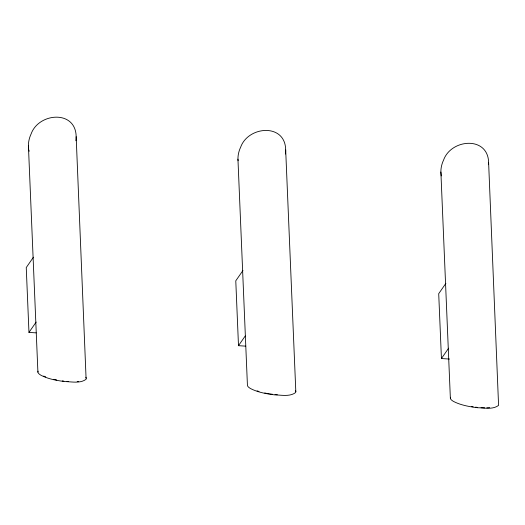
<?xml version="1.0" encoding="UTF-8"?>
<svg xmlns="http://www.w3.org/2000/svg" width="525" height="525" viewBox="0 0 525 525"><rect width="100%" height="100%" fill="white"/><g stroke="black" fill="none" stroke-linecap="round" stroke-linejoin="round"><path stroke-width="0.79" d="M37.905 372.127L28.422 145.878A35.641 29.137 -18.2 0 1 31.146 133.849C38.771 112.626 75.849 109.653 76.164 136.717L86.113 379.267C80.272 383.69 71.886 381.721 65.041 381.59C56.923 380.579 48.648 379.135 41.272 375.428A35.641 7.357 6.8 0 1 37.905 372.127L38.076 371.155M295.811 391.571L295.641 392.536C289.8 396.966 281.407 394.99 274.568 394.866C266.444 393.848 258.169 392.411 250.799 388.697A35.641 7.357 6.8 0 1 247.433 385.402L237.95 159.154A35.641 29.137 -18.2 0 1 240.673 147.125C248.299 125.895 285.377 122.929 285.685 149.993L295.811 391.571A35.641 7.357 6.8 0 0 295.326 390.515M450.365 398.258L440.882 172.01A35.641 29.137 -18.2 0 1 443.612 159.981C451.238 138.751 488.316 135.785 488.624 162.848L498.579 405.398C492.739 409.822 484.345 407.846 477.507 407.722C469.383 406.704 461.108 405.267 453.738 401.553A35.641 7.357 6.8 0 1 450.365 398.258L450.542 397.287M33.443 257.197L26.25 267.553L28.967 332.41L36.205 332.87M28.967 332.41L36.159 322.055M242.97 270.467L235.777 280.822L238.494 345.686L245.733 346.146M238.494 345.686L245.234 335.98M445.902 283.323L438.71 293.678L441.433 358.542L449.472 359.048M441.433 358.542L448.626 348.187M77.195 381.531L78.691 381.413M489.654 407.663L486.8 407.807M481.044 407.689L484.759 407.84M274.982 394.564L277.325 394.767M67.016 381.426L68.585 381.557M475.538 407.144L477.133 407.354M270.211 393.973L272.6 394.288M62.278 380.907L63.873 381.117M471.568 406.553L473.143 406.829M267.054 393.422L269.417 393.835M264.751 392.949L266.26 393.284M53.714 379.339L56.739 380.008M257.106 390.863L258.976 391.492M43.687 376.064L45.668 376.898M28.803 149.789L29.21 151.259M440.882 172.01L441.262 175.921M237.95 159.154L238.101 160.716M28.422 145.878L28.652 148.227M488.624 162.848A35.641 29.137 -18.2 0 1 488.591 164.456M285.685 149.993A35.641 29.137 -18.2 0 1 285.416 154.028M85.805 377.239A35.641 7.357 6.8 0 1 86.29 378.295M76.164 136.717A35.641 29.137 -18.2 0 1 75.889 140.752"/></g></svg>
